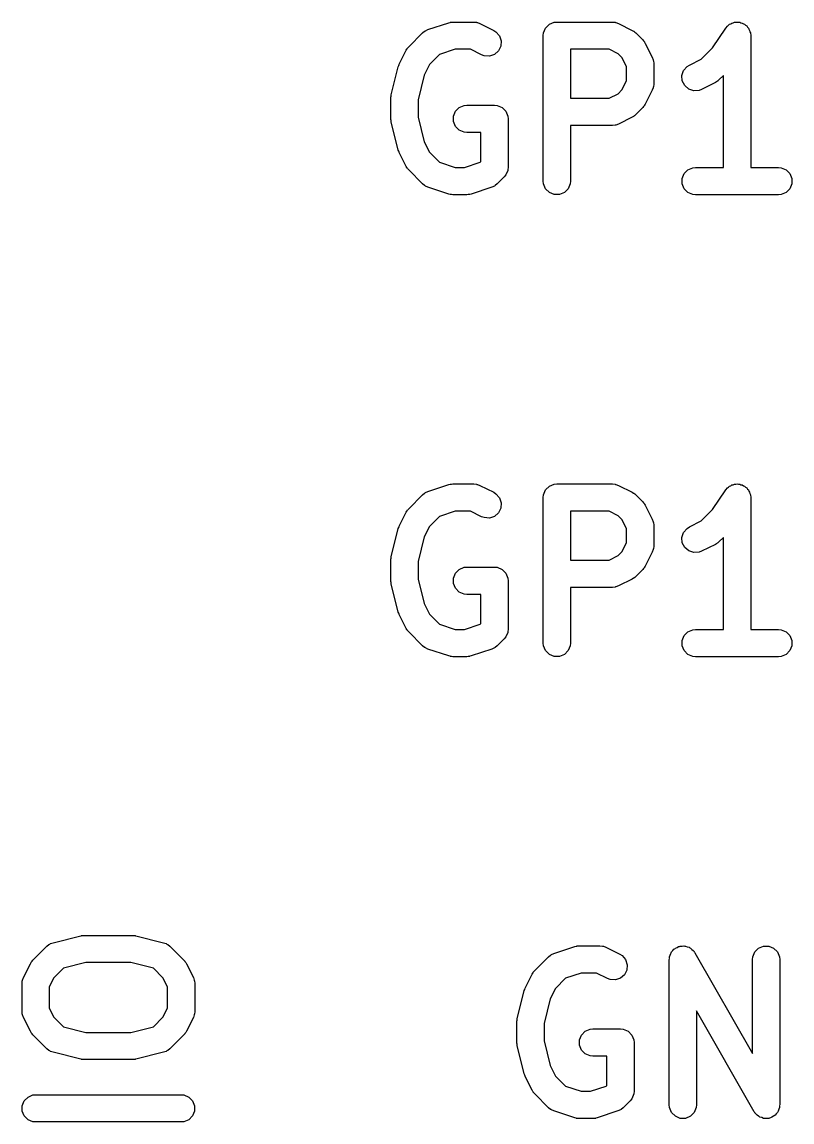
# Model space of a CAD drawing. Extents: x 100 to 226, y -132 to -42.
# Drawn here: x 211.42 to 215.65, y -95.33 to -89.28 of the extents above; entities that cross this region are included whole.
import ezdxf

# ---------------------------------------------------------------- set-up
doc = ezdxf.new("R2010")
doc.units = 0
doc.layers.add('BLACK', color=7, linetype='CONTINUOUS')

msp = doc.modelspace()

# ---------------------------------------------------------------- linework, layer by layer
at = {"layer": 'BLACK', "linetype": 'CONTINUOUS'}
for p, q in [((213.621073, -89.341107), (213.632438, -89.331779)), ((213.632438, -89.331779), (213.63493, -89.330746)), ((213.63493, -89.330746), (213.636964, -89.328983)), ((213.636964, -89.328983), (213.650389, -89.322989)), ((213.650389, -89.322989), (213.764675, -89.284894)), ((213.764675, -89.284894), (213.771928, -89.283244)), ((213.771928, -89.283244), (213.77376, -89.282486)), ((213.77376, -89.282486), (213.776414, -89.282224)), ((213.776414, -89.282224), (213.779012, -89.281634)), ((213.779012, -89.281634), (213.780986, -89.281774)), ((213.780986, -89.281774), (213.788392, -89.281045)), ((213.788392, -89.281045), (213.902678, -89.281045)), ((213.902678, -89.281045), (213.91731, -89.282486)), ((213.91731, -89.282486), (213.919799, -89.283517)), ((213.919799, -89.283517), (213.922487, -89.283708)), ((213.922487, -89.283708), (213.936219, -89.288963)), ((213.936219, -89.288963), (214.012409, -89.327058)), ((214.012409, -89.327058), (214.024852, -89.33489)), ((214.024852, -89.33489), (214.044025, -89.356998)), ((214.286262, -89.341413), (214.297461, -89.314377)), ((214.297461, -89.314377), (214.318153, -89.293685)), ((214.318153, -89.293685), (214.345189, -89.282486)), ((214.345189, -89.282486), (214.359821, -89.281045)), ((214.359821, -89.281045), (214.664583, -89.281045)), ((214.664583, -89.281045), (214.679215, -89.282486)), ((214.679215, -89.282486), (214.681704, -89.283517)), ((214.681704, -89.283517), (214.684392, -89.283708)), ((214.684392, -89.283708), (214.698124, -89.288963)), ((214.698124, -89.288963), (214.774314, -89.327058)), ((214.774314, -89.327058), (214.780613, -89.331022)), ((214.780613, -89.331022), (214.782441, -89.33178)), ((214.782441, -89.33178), (214.784497, -89.333468)), ((214.784497, -89.333468), (214.786757, -89.33489)), ((214.786757, -89.33489), (214.788056, -89.336388)), ((214.788056, -89.336388), (214.793806, -89.341107)), ((215.21582, -89.42255), (215.287893, -89.314442)), ((215.287893, -89.314442), (215.287927, -89.314399)), ((215.287927, -89.314399), (215.287937, -89.314377)), ((215.287937, -89.314377), (215.287988, -89.314325)), ((215.287988, -89.314325), (215.297209, -89.303067)), ((215.297209, -89.303067), (215.303378, -89.298935)), ((215.303378, -89.298935), (215.308629, -89.293685)), ((215.308629, -89.293685), (215.315418, -89.290872)), ((215.315418, -89.290872), (215.321524, -89.286784)), ((215.321524, -89.286784), (215.328804, -89.285327)), ((215.328804, -89.285327), (215.335665, -89.282486)), ((215.335665, -89.282486), (215.343014, -89.282486)), ((215.343014, -89.282486), (215.350219, -89.281045)), ((215.350219, -89.281045), (215.357503, -89.282486)), ((215.357503, -89.282486), (215.364929, -89.282486)), ((215.364929, -89.282486), (215.371717, -89.285297)), ((215.371717, -89.285297), (215.378926, -89.286724)), ((215.378926, -89.286724), (215.385104, -89.290843)), ((215.385104, -89.290843), (215.391965, -89.293685)), ((215.391965, -89.293685), (215.39716, -89.29888)), ((215.39716, -89.29888), (215.403275, -89.302957)), ((215.403275, -89.302957), (215.407406, -89.309126)), ((215.407406, -89.309126), (215.412657, -89.314377)), ((215.412657, -89.314377), (215.415469, -89.321166)), ((215.415469, -89.321166), (215.419558, -89.327272)), ((215.419558, -89.327272), (215.421014, -89.334552)), ((215.421014, -89.334552), (215.423856, -89.341413)), ((213.544883, -89.417297), (213.621073, -89.341107)), ((214.044025, -89.356998), (214.053279, -89.384759)), ((214.053279, -89.384759), (214.051205, -89.413949)), ((214.284821, -89.356045), (214.286262, -89.341413)), ((214.284821, -90.156045), (214.284821, -89.356045)), ((214.793806, -89.341107), (214.831901, -89.379202)), ((214.831901, -89.379202), (214.836621, -89.384954)), ((214.836621, -89.384954), (214.838117, -89.386251)), ((214.838117, -89.386251), (214.839536, -89.388505)), ((214.839536, -89.388505), (214.841228, -89.390567)), ((214.841228, -89.390567), (214.841986, -89.392397)), ((214.841986, -89.392397), (214.84595, -89.398694)), ((214.84595, -89.398694), (214.884046, -89.474884)), ((215.423856, -89.341413), (215.425281, -89.355891)), ((215.425281, -89.355891), (215.425297, -89.355967)), ((215.425297, -89.355967), (215.425291, -89.355992)), ((215.425291, -89.355992), (215.425297, -89.356045)), ((215.425297, -89.356045), (215.425297, -90.081045)), ((213.492739, -89.51298), (213.530834, -89.436789)), ((213.530834, -89.436789), (213.534798, -89.430489)), ((213.534798, -89.430489), (213.535556, -89.428662)), ((213.535556, -89.428662), (213.537244, -89.426605)), ((213.537244, -89.426605), (213.538666, -89.424346)), ((213.538666, -89.424346), (213.540164, -89.423046)), ((213.540164, -89.423046), (213.544883, -89.417297)), ((213.800562, -89.431045), (213.714619, -89.459692)), ((213.884973, -89.431045), (213.800562, -89.431045)), ((213.945327, -89.461222), (213.884973, -89.431045)), ((214.01601, -89.459297), (213.988249, -89.468551)), ((214.038118, -89.440124), (214.01601, -89.459297)), ((214.051205, -89.413949), (214.038118, -89.440124)), ((214.646878, -89.431045), (214.434821, -89.431045)), ((214.434821, -89.431045), (214.434821, -89.700092)), ((214.696346, -89.455779), (214.646878, -89.431045)), ((214.717229, -89.476662), (214.696346, -89.455779)), ((215.153488, -89.484881), (215.21582, -89.42255)), ((213.489808, -89.520636), (213.492007, -89.514485)), ((213.492007, -89.514485), (213.492329, -89.514049)), ((213.492329, -89.514049), (213.492739, -89.51298)), ((213.659555, -89.514756), (213.630585, -89.572696)), ((213.714619, -89.459692), (213.659555, -89.514756)), ((213.959059, -89.466477), (213.945327, -89.461222)), ((213.988249, -89.468551), (213.959059, -89.466477)), ((214.741964, -89.526131), (214.717229, -89.476662)), ((214.884046, -89.474884), (214.889301, -89.488616)), ((214.889301, -89.488616), (214.889492, -89.491305)), ((214.889492, -89.491305), (214.890523, -89.493794)), ((214.890523, -89.493794), (214.891964, -89.508426)), ((214.891964, -89.508426), (214.891964, -89.622711)), ((215.075741, -89.525366), (215.088184, -89.517534)), ((215.088184, -89.517534), (215.153488, -89.484881)), ((213.448964, -89.680711), (213.48706, -89.52833)), ((213.48706, -89.52833), (213.487445, -89.52725)), ((213.487445, -89.52725), (213.487484, -89.526712)), ((213.487484, -89.526712), (213.489808, -89.520636)), ((213.630585, -89.572696), (213.596725, -89.708137)), ((214.741964, -89.605005), (214.741964, -89.526131)), ((215.047314, -89.575235), (215.056568, -89.547474)), ((215.049388, -89.604425), (215.047314, -89.575235)), ((215.056568, -89.547474), (215.075741, -89.525366)), ((215.275297, -89.575205), (215.250949, -89.599554)), ((215.275297, -90.081045), (215.275297, -89.575205)), ((214.717229, -89.654474), (214.741964, -89.605005)), ((214.889492, -89.639831), (214.889301, -89.642521)), ((214.890523, -89.637343), (214.889492, -89.639831)), ((214.891964, -89.622711), (214.890523, -89.637343)), ((215.062475, -89.6306), (215.049388, -89.604425)), ((215.084583, -89.649773), (215.062475, -89.6306)), ((215.231457, -89.613603), (215.155266, -89.651698)), ((215.237756, -89.609638), (215.231457, -89.613603)), ((215.239584, -89.608881), (215.237756, -89.609638)), ((215.24164, -89.607192), (215.239584, -89.608881)), ((215.2439, -89.605771), (215.24164, -89.607192)), ((215.245199, -89.604272), (215.2439, -89.605771)), ((215.250949, -89.599554), (215.245199, -89.604272)), ((213.446725, -89.698902), (213.446976, -89.696348)), ((213.446725, -89.813188), (213.446725, -89.698902)), ((213.446814, -89.695256), (213.447623, -89.689781)), ((213.446976, -89.696348), (213.446814, -89.695256)), ((213.447623, -89.689781), (213.448166, -89.68427)), ((213.448166, -89.68427), (213.448588, -89.683249)), ((213.448588, -89.683249), (213.448964, -89.680711)), ((214.434821, -89.700092), (214.646878, -89.700092)), ((214.646878, -89.700092), (214.696346, -89.675358)), ((214.696346, -89.675358), (214.717229, -89.654474)), ((214.884046, -89.656253), (214.84595, -89.732443)), ((214.889301, -89.642521), (214.884046, -89.656253)), ((215.112344, -89.659027), (215.084583, -89.649773)), ((215.141534, -89.656953), (215.112344, -89.659027)), ((215.155266, -89.651698), (215.141534, -89.656953)), ((213.596725, -89.708137), (213.596725, -89.803952)), ((213.802223, -89.77152), (213.822915, -89.750828)), ((213.822915, -89.750828), (213.849951, -89.739629)), ((213.849951, -89.739629), (213.864583, -89.738188)), ((213.864583, -89.738188), (214.016964, -89.738188)), ((214.016964, -89.738188), (214.031596, -89.739629)), ((214.031596, -89.739629), (214.058632, -89.750828)), ((214.058632, -89.750828), (214.079324, -89.77152)), ((214.831901, -89.751935), (214.793806, -89.79003)), ((214.836621, -89.746182), (214.831901, -89.751935)), ((214.838117, -89.744886), (214.836621, -89.746182)), ((214.839536, -89.742631), (214.838117, -89.744886)), ((214.841228, -89.74057), (214.839536, -89.742631)), ((214.841986, -89.738739), (214.841228, -89.74057)), ((214.84595, -89.732443), (214.841986, -89.738739)), ((213.446976, -89.815741), (213.446725, -89.813188)), ((213.446814, -89.816834), (213.446976, -89.815741)), ((213.447623, -89.822308), (213.446814, -89.816834)), ((213.448166, -89.82782), (213.447623, -89.822308)), ((213.596725, -89.803952), (213.630585, -89.939392)), ((213.791024, -89.798556), (213.802223, -89.77152)), ((213.791024, -89.82782), (213.791024, -89.798556)), ((214.079324, -89.77152), (214.090523, -89.798556)), ((214.090523, -89.798556), (214.091964, -89.813188)), ((214.091964, -89.813188), (214.091964, -90.079854)), ((214.774314, -89.804079), (214.698124, -89.842174)), ((214.780613, -89.800114), (214.774314, -89.804079)), ((214.782441, -89.799357), (214.780613, -89.800114)), ((214.784497, -89.797668), (214.782441, -89.799357)), ((214.786757, -89.796247), (214.784497, -89.797668)), ((214.788056, -89.794748), (214.786757, -89.796247)), ((214.793806, -89.79003), (214.788056, -89.794748)), ((213.448588, -89.82884), (213.448166, -89.82782)), ((213.448964, -89.831379), (213.448588, -89.82884)), ((213.48706, -89.98376), (213.448964, -89.831379)), ((213.802223, -89.854856), (213.791024, -89.82782)), ((213.822915, -89.875548), (213.802223, -89.854856)), ((213.849951, -89.886747), (213.822915, -89.875548)), ((214.664583, -89.850092), (214.434821, -89.850092)), ((214.434821, -89.850092), (214.434821, -90.156045)), ((214.679215, -89.848651), (214.664583, -89.850092)), ((214.681704, -89.847619), (214.679215, -89.848651)), ((214.684392, -89.847429), (214.681704, -89.847619)), ((214.698124, -89.842174), (214.684392, -89.847429)), ((213.630585, -89.939392), (213.659555, -89.997332)), ((213.864583, -89.888188), (213.849951, -89.886747)), ((213.941964, -89.888188), (213.864583, -89.888188)), ((213.941964, -90.048788), (213.941964, -89.888188)), ((213.487445, -89.984839), (213.48706, -89.98376)), ((213.487484, -89.985378), (213.487445, -89.984839)), ((213.489808, -89.991453), (213.487484, -89.985378)), ((213.492007, -89.997605), (213.489808, -89.991453)), ((213.492329, -89.99804), (213.492007, -89.997605)), ((213.492739, -89.99911), (213.492329, -89.99804)), ((213.530834, -90.0753), (213.492739, -89.99911)), ((213.659555, -89.997332), (213.71462, -90.052398)), ((213.71462, -90.052398), (213.800562, -90.081045)), ((213.852413, -90.081045), (213.938354, -90.052398)), ((213.938354, -90.052398), (213.941964, -90.048788)), ((213.534797, -90.081596), (213.530834, -90.0753)), ((213.535555, -90.083426), (213.534797, -90.081596)), ((213.537244, -90.085484), (213.535555, -90.083426)), ((213.538666, -90.087743), (213.537244, -90.085484)), ((213.540164, -90.089042), (213.538666, -90.087743)), ((213.544883, -90.094792), (213.540164, -90.089042)), ((213.621073, -90.170983), (213.544883, -90.094792)), ((213.800562, -90.081045), (213.852413, -90.081045)), ((214.079325, -90.121522), (214.069997, -90.132887)), ((214.089009, -90.098141), (214.079325, -90.121522)), ((214.090523, -90.094486), (214.089009, -90.098141)), ((214.091964, -90.079854), (214.090523, -90.094486)), ((215.048166, -90.141413), (215.059365, -90.114377)), ((215.059365, -90.114377), (215.080057, -90.093685)), ((215.080057, -90.093685), (215.107093, -90.082486)), ((215.107093, -90.082486), (215.121725, -90.081045)), ((215.121725, -90.081045), (215.275297, -90.081045)), ((215.425297, -90.081045), (215.578868, -90.081045)), ((215.578868, -90.081045), (215.5935, -90.082486)), ((215.5935, -90.082486), (215.620536, -90.093685)), ((215.620536, -90.093685), (215.641228, -90.114377)), ((215.641228, -90.114377), (215.652427, -90.141413)), ((213.632438, -90.18031), (213.621073, -90.170983)), ((213.634928, -90.181341), (213.632438, -90.18031)), ((213.636964, -90.183107), (213.634928, -90.181341)), ((213.650389, -90.189101), (213.636964, -90.183107)), ((214.016011, -90.183107), (214.002585, -90.189101)), ((214.018047, -90.18134), (214.016011, -90.183107)), ((214.020536, -90.18031), (214.018047, -90.18134)), ((214.031901, -90.170983), (214.020536, -90.18031)), ((214.069997, -90.132887), (214.031901, -90.170983)), ((214.286262, -90.170677), (214.284821, -90.156045)), ((214.297461, -90.197713), (214.286262, -90.170677)), ((214.43338, -90.170677), (214.422181, -90.197713)), ((214.434821, -90.156045), (214.43338, -90.170677)), ((215.048166, -90.170677), (215.048166, -90.141413)), ((215.059365, -90.197713), (215.048166, -90.170677)), ((215.652427, -90.170677), (215.641228, -90.197713)), ((215.652427, -90.141413), (215.652427, -90.170677)), ((213.764675, -90.227196), (213.650389, -90.189101)), ((213.771928, -90.228845), (213.764675, -90.227196)), ((213.77376, -90.229604), (213.771928, -90.228845)), ((213.776414, -90.229865), (213.77376, -90.229604)), ((213.779012, -90.230456), (213.776414, -90.229865)), ((213.780986, -90.230315), (213.779012, -90.230456)), ((213.788392, -90.231045), (213.780986, -90.230315)), ((213.864583, -90.231045), (213.788392, -90.231045)), ((213.871988, -90.230315), (213.864583, -90.231045)), ((213.873963, -90.230456), (213.871988, -90.230315)), ((213.87656, -90.229865), (213.873963, -90.230456)), ((213.879215, -90.229604), (213.87656, -90.229865)), ((213.881046, -90.228845), (213.879215, -90.229604)), ((213.8883, -90.227196), (213.881046, -90.228845)), ((214.002585, -90.189101), (213.8883, -90.227196)), ((214.318153, -90.218405), (214.297461, -90.197713)), ((214.345189, -90.229604), (214.318153, -90.218405)), ((214.374453, -90.229604), (214.345189, -90.229604)), ((214.401489, -90.218405), (214.374453, -90.229604)), ((214.422181, -90.197713), (214.401489, -90.218405)), ((215.080057, -90.218405), (215.059365, -90.197713)), ((215.107093, -90.229604), (215.080057, -90.218405)), ((215.121725, -90.231045), (215.107093, -90.229604)), ((215.578868, -90.231045), (215.121725, -90.231045)), ((215.5935, -90.229604), (215.578868, -90.231045)), ((215.620536, -90.218405), (215.5935, -90.229604)), ((215.641228, -90.197713), (215.620536, -90.218405)), ((213.621073, -91.881107), (213.632438, -91.871779)), ((213.632438, -91.871779), (213.63493, -91.870746)), ((213.63493, -91.870746), (213.636964, -91.868983)), ((213.636964, -91.868983), (213.650389, -91.862989)), ((213.650389, -91.862989), (213.764675, -91.824894)), ((213.764675, -91.824894), (213.771928, -91.823244)), ((213.771928, -91.823244), (213.77376, -91.822486)), ((213.77376, -91.822486), (213.776414, -91.822224)), ((213.776414, -91.822224), (213.779012, -91.821634)), ((213.779012, -91.821634), (213.780986, -91.821774)), ((213.780986, -91.821774), (213.788392, -91.821045)), ((213.788392, -91.821045), (213.902678, -91.821045)), ((213.902678, -91.821045), (213.91731, -91.822486)), ((213.91731, -91.822486), (213.919799, -91.823517)), ((213.919799, -91.823517), (213.922487, -91.823708)), ((213.922487, -91.823708), (213.936219, -91.828963)), ((213.936219, -91.828963), (214.012409, -91.867058)), ((214.012409, -91.867058), (214.024852, -91.87489)), ((214.024852, -91.87489), (214.044025, -91.896998)), ((214.286262, -91.881413), (214.297461, -91.854377)), ((214.297461, -91.854377), (214.318153, -91.833685)), ((214.318153, -91.833685), (214.345189, -91.822486)), ((214.345189, -91.822486), (214.359821, -91.821045)), ((214.359821, -91.821045), (214.664583, -91.821045)), ((214.664583, -91.821045), (214.679215, -91.822486)), ((214.679215, -91.822486), (214.681704, -91.823517)), ((214.681704, -91.823517), (214.684392, -91.823708)), ((214.684392, -91.823708), (214.698124, -91.828963)), ((214.698124, -91.828963), (214.774314, -91.867058)), ((214.774314, -91.867058), (214.780613, -91.871022)), ((214.780613, -91.871022), (214.782441, -91.87178)), ((214.782441, -91.87178), (214.784497, -91.873468)), ((214.784497, -91.873468), (214.786757, -91.87489)), ((214.786757, -91.87489), (214.788056, -91.876388)), ((214.788056, -91.876388), (214.793806, -91.881107)), ((215.21582, -91.96255), (215.287893, -91.854442)), ((215.287893, -91.854442), (215.287927, -91.854399)), ((215.287927, -91.854399), (215.287937, -91.854377)), ((215.287937, -91.854377), (215.287988, -91.854325)), ((215.287988, -91.854325), (215.297209, -91.843067)), ((215.297209, -91.843067), (215.303378, -91.838935)), ((215.303378, -91.838935), (215.308629, -91.833685)), ((215.308629, -91.833685), (215.315418, -91.830872)), ((215.315418, -91.830872), (215.321524, -91.826784)), ((215.321524, -91.826784), (215.328804, -91.825327)), ((215.328804, -91.825327), (215.335665, -91.822486)), ((215.335665, -91.822486), (215.343014, -91.822486)), ((215.343014, -91.822486), (215.350219, -91.821045)), ((215.350219, -91.821045), (215.357503, -91.822486)), ((215.357503, -91.822486), (215.364929, -91.822486)), ((215.364929, -91.822486), (215.371717, -91.825297)), ((215.371717, -91.825297), (215.378926, -91.826724)), ((215.378926, -91.826724), (215.385104, -91.830843)), ((215.385104, -91.830843), (215.391965, -91.833685)), ((215.391965, -91.833685), (215.39716, -91.83888)), ((215.39716, -91.83888), (215.403275, -91.842957)), ((215.403275, -91.842957), (215.407406, -91.849126)), ((215.407406, -91.849126), (215.412657, -91.854377)), ((215.412657, -91.854377), (215.415469, -91.861166)), ((215.415469, -91.861166), (215.419558, -91.867272)), ((215.419558, -91.867272), (215.421014, -91.874552)), ((215.421014, -91.874552), (215.423856, -91.881413)), ((213.544883, -91.957297), (213.621073, -91.881107)), ((214.044025, -91.896998), (214.053279, -91.924759)), ((214.053279, -91.924759), (214.051205, -91.953949)), ((214.284821, -91.896045), (214.286262, -91.881413)), ((214.284821, -92.696045), (214.284821, -91.896045)), ((214.793806, -91.881107), (214.831901, -91.919202)), ((214.831901, -91.919202), (214.836621, -91.924954)), ((214.836621, -91.924954), (214.838117, -91.926251)), ((214.838117, -91.926251), (214.839536, -91.928505)), ((214.839536, -91.928505), (214.841228, -91.930567)), ((214.841228, -91.930567), (214.841986, -91.932397)), ((214.841986, -91.932397), (214.84595, -91.938694)), ((214.84595, -91.938694), (214.884046, -92.014884)), ((215.423856, -91.881413), (215.425281, -91.895891)), ((215.425281, -91.895891), (215.425297, -91.895967)), ((215.425297, -91.895967), (215.425291, -91.895992)), ((215.425291, -91.895992), (215.425297, -91.896045)), ((215.425297, -91.896045), (215.425297, -92.621045)), ((213.492739, -92.05298), (213.530834, -91.976789)), ((213.530834, -91.976789), (213.534798, -91.970489)), ((213.534798, -91.970489), (213.535556, -91.968662)), ((213.535556, -91.968662), (213.537244, -91.966605)), ((213.537244, -91.966605), (213.538666, -91.964346)), ((213.538666, -91.964346), (213.540164, -91.963046)), ((213.540164, -91.963046), (213.544883, -91.957297)), ((213.714619, -91.999692), (213.659555, -92.054756)), ((213.800562, -91.971045), (213.714619, -91.999692)), ((213.884973, -91.971045), (213.800562, -91.971045)), ((213.945327, -92.001222), (213.884973, -91.971045)), ((214.01601, -91.999297), (213.988249, -92.008551)), ((214.038118, -91.980124), (214.01601, -91.999297)), ((214.051205, -91.953949), (214.038118, -91.980124)), ((214.646878, -91.971045), (214.434821, -91.971045)), ((214.434821, -91.971045), (214.434821, -92.240092)), ((214.696346, -91.995779), (214.646878, -91.971045)), ((214.717229, -92.016662), (214.696346, -91.995779)), ((215.153488, -92.024881), (215.21582, -91.96255)), ((213.489808, -92.060636), (213.492007, -92.054485)), ((213.492007, -92.054485), (213.492329, -92.054049)), ((213.492329, -92.054049), (213.492739, -92.05298)), ((213.659555, -92.054756), (213.630585, -92.112696)), ((213.959059, -92.006477), (213.945327, -92.001222)), ((213.988249, -92.008551), (213.959059, -92.006477)), ((214.741964, -92.066131), (214.717229, -92.016662)), ((214.884046, -92.014884), (214.889301, -92.028616)), ((214.889301, -92.028616), (214.889492, -92.031305)), ((214.889492, -92.031305), (214.890523, -92.033794)), ((214.890523, -92.033794), (214.891964, -92.048426)), ((214.891964, -92.048426), (214.891964, -92.162711)), ((215.075741, -92.065366), (215.088184, -92.057534)), ((215.088184, -92.057534), (215.153488, -92.024881)), ((213.448964, -92.220711), (213.48706, -92.06833)), ((213.48706, -92.06833), (213.487445, -92.06725)), ((213.487445, -92.06725), (213.487484, -92.066712)), ((213.487484, -92.066712), (213.489808, -92.060636)), ((213.630585, -92.112696), (213.596725, -92.248137)), ((214.741964, -92.145005), (214.741964, -92.066131)), ((215.047314, -92.115235), (215.056568, -92.087474)), ((215.049388, -92.144425), (215.047314, -92.115235)), ((215.056568, -92.087474), (215.075741, -92.065366)), ((215.275297, -92.115205), (215.250949, -92.139554)), ((215.275297, -92.621045), (215.275297, -92.115205)), ((214.717229, -92.194474), (214.741964, -92.145005)), ((214.889492, -92.179831), (214.889301, -92.182521)), ((214.890523, -92.177343), (214.889492, -92.179831)), ((214.891964, -92.162711), (214.890523, -92.177343)), ((215.062475, -92.1706), (215.049388, -92.144425)), ((215.084583, -92.189773), (215.062475, -92.1706)), ((215.231457, -92.153603), (215.155266, -92.191698)), ((215.237756, -92.149638), (215.231457, -92.153603)), ((215.239584, -92.148881), (215.237756, -92.149638)), ((215.24164, -92.147192), (215.239584, -92.148881)), ((215.2439, -92.145771), (215.24164, -92.147192)), ((215.245199, -92.144272), (215.2439, -92.145771)), ((215.250949, -92.139554), (215.245199, -92.144272)), ((213.446725, -92.238902), (213.446976, -92.236348)), ((213.446725, -92.353188), (213.446725, -92.238902)), ((213.446814, -92.235256), (213.447623, -92.229781)), ((213.446976, -92.236348), (213.446814, -92.235256)), ((213.447623, -92.229781), (213.448166, -92.22427)), ((213.448166, -92.22427), (213.448588, -92.223249)), ((213.448588, -92.223249), (213.448964, -92.220711)), ((214.434821, -92.240092), (214.646878, -92.240092)), ((214.646878, -92.240092), (214.696346, -92.215358)), ((214.696346, -92.215358), (214.717229, -92.194474)), ((214.884046, -92.196253), (214.84595, -92.272443)), ((214.889301, -92.182521), (214.884046, -92.196253)), ((215.112344, -92.199027), (215.084583, -92.189773)), ((215.141534, -92.196953), (215.112344, -92.199027)), ((215.155266, -92.191698), (215.141534, -92.196953)), ((213.596725, -92.248137), (213.596725, -92.343952)), ((213.802223, -92.31152), (213.822915, -92.290828)), ((213.822915, -92.290828), (213.849951, -92.279629)), ((213.849951, -92.279629), (213.864583, -92.278188)), ((213.864583, -92.278188), (214.016964, -92.278188)), ((214.016964, -92.278188), (214.031596, -92.279629)), ((214.031596, -92.279629), (214.058632, -92.290828)), ((214.058632, -92.290828), (214.079324, -92.31152)), ((214.831901, -92.291935), (214.793806, -92.33003)), ((214.836621, -92.286182), (214.831901, -92.291935)), ((214.838117, -92.284886), (214.836621, -92.286182)), ((214.839536, -92.282631), (214.838117, -92.284886)), ((214.841228, -92.28057), (214.839536, -92.282631)), ((214.841986, -92.278739), (214.841228, -92.28057)), ((214.84595, -92.272443), (214.841986, -92.278739)), ((213.446976, -92.355741), (213.446725, -92.353188)), ((213.446814, -92.356834), (213.446976, -92.355741)), ((213.447623, -92.362308), (213.446814, -92.356834)), ((213.448166, -92.36782), (213.447623, -92.362308)), ((213.596725, -92.343952), (213.630585, -92.479392)), ((213.791024, -92.338556), (213.802223, -92.31152)), ((213.791024, -92.36782), (213.791024, -92.338556)), ((214.079324, -92.31152), (214.090523, -92.338556)), ((214.090523, -92.338556), (214.091964, -92.353188)), ((214.091964, -92.353188), (214.091964, -92.619854)), ((214.774314, -92.344079), (214.698124, -92.382174)), ((214.780613, -92.340114), (214.774314, -92.344079)), ((214.782441, -92.339357), (214.780613, -92.340114)), ((214.784497, -92.337668), (214.782441, -92.339357)), ((214.786757, -92.336247), (214.784497, -92.337668)), ((214.788056, -92.334748), (214.786757, -92.336247)), ((214.793806, -92.33003), (214.788056, -92.334748)), ((213.448588, -92.36884), (213.448166, -92.36782)), ((213.448964, -92.371379), (213.448588, -92.36884)), ((213.48706, -92.52376), (213.448964, -92.371379)), ((213.802223, -92.394856), (213.791024, -92.36782)), ((213.822915, -92.415548), (213.802223, -92.394856)), ((213.849951, -92.426747), (213.822915, -92.415548)), ((214.664583, -92.390092), (214.434821, -92.390092)), ((214.434821, -92.390092), (214.434821, -92.696045)), ((214.679215, -92.388651), (214.664583, -92.390092)), ((214.681704, -92.387619), (214.679215, -92.388651)), ((214.684392, -92.387429), (214.681704, -92.387619)), ((214.698124, -92.382174), (214.684392, -92.387429)), ((213.630585, -92.479392), (213.659555, -92.537332)), ((213.864583, -92.428188), (213.849951, -92.426747)), ((213.941964, -92.428188), (213.864583, -92.428188)), ((213.941964, -92.588788), (213.941964, -92.428188)), ((213.487445, -92.524839), (213.48706, -92.52376)), ((213.487484, -92.525378), (213.487445, -92.524839)), ((213.489808, -92.531453), (213.487484, -92.525378)), ((213.492007, -92.537605), (213.489808, -92.531453)), ((213.492329, -92.53804), (213.492007, -92.537605)), ((213.492739, -92.53911), (213.492329, -92.53804)), ((213.530834, -92.6153), (213.492739, -92.53911)), ((213.659555, -92.537332), (213.71462, -92.592398)), ((213.71462, -92.592398), (213.800562, -92.621045)), ((213.852413, -92.621045), (213.938354, -92.592398)), ((213.938354, -92.592398), (213.941964, -92.588788)), ((213.534797, -92.621596), (213.530834, -92.6153)), ((213.535555, -92.623426), (213.534797, -92.621596)), ((213.537244, -92.625484), (213.535555, -92.623426)), ((213.538666, -92.627743), (213.537244, -92.625484)), ((213.540164, -92.629042), (213.538666, -92.627743)), ((213.544883, -92.634792), (213.540164, -92.629042)), ((213.621073, -92.710983), (213.544883, -92.634792)), ((213.800562, -92.621045), (213.852413, -92.621045)), ((214.079325, -92.661522), (214.069997, -92.672887)), ((214.089009, -92.638141), (214.079325, -92.661522)), ((214.090523, -92.634486), (214.089009, -92.638141)), ((214.091964, -92.619854), (214.090523, -92.634486)), ((215.048166, -92.681413), (215.059365, -92.654377)), ((215.059365, -92.654377), (215.080057, -92.633685)), ((215.080057, -92.633685), (215.107093, -92.622486)), ((215.107093, -92.622486), (215.121725, -92.621045)), ((215.121725, -92.621045), (215.275297, -92.621045)), ((215.425297, -92.621045), (215.578868, -92.621045)), ((215.578868, -92.621045), (215.5935, -92.622486)), ((215.5935, -92.622486), (215.620536, -92.633685)), ((215.620536, -92.633685), (215.641228, -92.654377)), ((215.641228, -92.654377), (215.652427, -92.681413)), ((213.632438, -92.72031), (213.621073, -92.710983)), ((213.634928, -92.721341), (213.632438, -92.72031)), ((213.636964, -92.723107), (213.634928, -92.721341)), ((213.650389, -92.729101), (213.636964, -92.723107)), ((214.016011, -92.723107), (214.002585, -92.729101)), ((214.018047, -92.72134), (214.016011, -92.723107)), ((214.020536, -92.72031), (214.018047, -92.72134)), ((214.031901, -92.710983), (214.020536, -92.72031)), ((214.069997, -92.672887), (214.031901, -92.710983)), ((214.286262, -92.710677), (214.284821, -92.696045)), ((214.297461, -92.737713), (214.286262, -92.710677)), ((214.43338, -92.710677), (214.422181, -92.737713)), ((214.434821, -92.696045), (214.43338, -92.710677)), ((215.048166, -92.710677), (215.048166, -92.681413)), ((215.059365, -92.737713), (215.048166, -92.710677)), ((215.652427, -92.710677), (215.641228, -92.737713)), ((215.652427, -92.681413), (215.652427, -92.710677)), ((213.764675, -92.767196), (213.650389, -92.729101)), ((213.771928, -92.768845), (213.764675, -92.767196)), ((213.77376, -92.769604), (213.771928, -92.768845)), ((213.776414, -92.769865), (213.77376, -92.769604)), ((213.779012, -92.770456), (213.776414, -92.769865)), ((213.780986, -92.770315), (213.779012, -92.770456)), ((213.788392, -92.771045), (213.780986, -92.770315)), ((213.864583, -92.771045), (213.788392, -92.771045)), ((213.871988, -92.770315), (213.864583, -92.771045)), ((213.873963, -92.770456), (213.871988, -92.770315)), ((213.87656, -92.769865), (213.873963, -92.770456)), ((213.879215, -92.769604), (213.87656, -92.769865)), ((213.881046, -92.768845), (213.879215, -92.769604)), ((213.8883, -92.767196), (213.881046, -92.768845)), ((214.002585, -92.729101), (213.8883, -92.767196)), ((214.318153, -92.758405), (214.297461, -92.737713)), ((214.345189, -92.769604), (214.318153, -92.758405)), ((214.374453, -92.769604), (214.345189, -92.769604)), ((214.401489, -92.758405), (214.374453, -92.769604)), ((214.422181, -92.737713), (214.401489, -92.758405)), ((215.080057, -92.758405), (215.059365, -92.737713)), ((215.107093, -92.769604), (215.080057, -92.758405)), ((215.121725, -92.771045), (215.107093, -92.769604)), ((215.578868, -92.771045), (215.121725, -92.771045)), ((215.5935, -92.769604), (215.578868, -92.771045)), ((215.620536, -92.758405), (215.5935, -92.769604)), ((215.641228, -92.737713), (215.620536, -92.758405)), ((211.554797, -94.363573), (211.566162, -94.354246)), ((211.566162, -94.354246), (211.571313, -94.352112)), ((211.571313, -94.352112), (211.575794, -94.348792)), ((211.575794, -94.348792), (211.58964, -94.343845)), ((211.58964, -94.343845), (211.742021, -94.30575)), ((211.742021, -94.30575), (211.744558, -94.305374)), ((211.744558, -94.305374), (211.745579, -94.304952)), ((211.745579, -94.304952), (211.751081, -94.30441)), ((211.751081, -94.30441), (211.756566, -94.303599)), ((211.756566, -94.303599), (211.757661, -94.303762)), ((211.757661, -94.303762), (211.760211, -94.303511)), ((211.760211, -94.303511), (212.026878, -94.303511)), ((212.026878, -94.303511), (212.029431, -94.303762)), ((212.029431, -94.303762), (212.030523, -94.3036)), ((212.030523, -94.3036), (212.035995, -94.304408)), ((212.035995, -94.304408), (212.04151, -94.304952)), ((212.04151, -94.304952), (212.042531, -94.305375)), ((212.042531, -94.305375), (212.045068, -94.30575)), ((212.045068, -94.30575), (212.197449, -94.343845)), ((212.197449, -94.343845), (212.211295, -94.348792)), ((212.211295, -94.348792), (212.215776, -94.352112)), ((212.215776, -94.352112), (212.220927, -94.354246)), ((212.220927, -94.354246), (212.232292, -94.363573)), ((211.478607, -94.439764), (211.554797, -94.363573)), ((212.232292, -94.363573), (212.308483, -94.439764)), ((214.313931, -94.421107), (214.325296, -94.411779)), ((214.325296, -94.411779), (214.327788, -94.410746)), ((214.327788, -94.410746), (214.329822, -94.408983)), ((214.329822, -94.408983), (214.343247, -94.402989)), ((214.343247, -94.402989), (214.457533, -94.364894)), ((214.457533, -94.364894), (214.464786, -94.363244)), ((214.464786, -94.363244), (214.466618, -94.362486)), ((214.466618, -94.362486), (214.469272, -94.362224)), ((214.469272, -94.362224), (214.47187, -94.361634)), ((214.47187, -94.361634), (214.473844, -94.361774)), ((214.473844, -94.361774), (214.48125, -94.361045)), ((214.48125, -94.361045), (214.595536, -94.361045)), ((214.595536, -94.361045), (214.610168, -94.362486)), ((214.610168, -94.362486), (214.612657, -94.363517)), ((214.612657, -94.363517), (214.615345, -94.363708)), ((214.615345, -94.363708), (214.629077, -94.368963)), ((214.629077, -94.368963), (214.705267, -94.407058)), ((214.705267, -94.407058), (214.71771, -94.41489)), ((214.71771, -94.41489), (214.736883, -94.436998)), ((214.97912, -94.421413), (214.982937, -94.412197)), ((214.982937, -94.412197), (214.985562, -94.402574)), ((214.985562, -94.402574), (214.988489, -94.398793)), ((214.988489, -94.398793), (214.990319, -94.394377)), ((214.990319, -94.394377), (214.997369, -94.387326)), ((214.997369, -94.387326), (215.003479, -94.379437)), ((215.003479, -94.379437), (215.007632, -94.377063)), ((215.007632, -94.377063), (215.011011, -94.373685)), ((215.011011, -94.373685), (215.020223, -94.369868)), ((215.020223, -94.369868), (215.028888, -94.364918)), ((215.028888, -94.364918), (215.033631, -94.364315)), ((215.033631, -94.364315), (215.038047, -94.362486)), ((215.038047, -94.362486), (215.048021, -94.362486)), ((215.048021, -94.362486), (215.057918, -94.361228)), ((215.057918, -94.361228), (215.06253, -94.362486)), ((215.06253, -94.362486), (215.067311, -94.362486)), ((215.067311, -94.362486), (215.076526, -94.366303)), ((215.076526, -94.366303), (215.08615, -94.368928)), ((215.08615, -94.368928), (215.08993, -94.371855)), ((215.08993, -94.371855), (215.094347, -94.373685)), ((215.094347, -94.373685), (215.101397, -94.380735)), ((215.101397, -94.380735), (215.109287, -94.386845)), ((215.109287, -94.386845), (215.113639, -94.392977)), ((215.113639, -94.392977), (215.115039, -94.394377)), ((215.115039, -94.394377), (215.115608, -94.395751)), ((215.115608, -94.395751), (215.117797, -94.398835)), ((215.117797, -94.398835), (215.434822, -94.953628)), ((215.436263, -94.421413), (215.447462, -94.394377)), ((215.447462, -94.394377), (215.468154, -94.373685)), ((215.468154, -94.373685), (215.49519, -94.362486)), ((215.49519, -94.362486), (215.524454, -94.362486)), ((215.524454, -94.362486), (215.55149, -94.373685)), ((215.55149, -94.373685), (215.572182, -94.394377)), ((215.572182, -94.394377), (215.583381, -94.421413)), ((211.426463, -94.535446), (211.464558, -94.459256)), ((211.464558, -94.459256), (211.468521, -94.452959)), ((211.468521, -94.452959), (211.469279, -94.45113)), ((211.469279, -94.45113), (211.470968, -94.449071)), ((211.470968, -94.449071), (211.47239, -94.446813)), ((211.47239, -94.446813), (211.473888, -94.445513)), ((211.473888, -94.445513), (211.478607, -94.439764)), ((211.769445, -94.453511), (211.646173, -94.484328)), ((212.017644, -94.453511), (211.769445, -94.453511)), ((212.140915, -94.484328), (212.017644, -94.453511)), ((212.308483, -94.439764), (212.313201, -94.445513)), ((212.313201, -94.445513), (212.3147, -94.446813)), ((212.3147, -94.446813), (212.316121, -94.449072)), ((212.316121, -94.449072), (212.31781, -94.451129)), ((212.31781, -94.451129), (212.318567, -94.452956)), ((212.318567, -94.452956), (212.322532, -94.459256)), ((212.322532, -94.459256), (212.360627, -94.535446)), ((214.237741, -94.497297), (214.313931, -94.421107)), ((214.736883, -94.436998), (214.746137, -94.464759)), ((214.746137, -94.464759), (214.744063, -94.493949)), ((214.977679, -94.436045), (214.978049, -94.432281)), ((214.977679, -95.236045), (214.977679, -94.436045)), ((214.977862, -94.430806), (214.978383, -94.428895)), ((214.978049, -94.432281), (214.977862, -94.430806)), ((214.978383, -94.428895), (214.97912, -94.421413)), ((215.434822, -94.436045), (215.436263, -94.421413)), ((215.434822, -94.953628), (215.434822, -94.436045)), ((215.583381, -94.421413), (215.584822, -94.436045)), ((215.584822, -94.436045), (215.584822, -95.236045)), ((211.421208, -94.549178), (211.426463, -94.535446)), ((211.593279, -94.537223), (211.568545, -94.586692)), ((211.646173, -94.484328), (211.593279, -94.537223)), ((212.193811, -94.537224), (212.140915, -94.484328)), ((212.218545, -94.586692), (212.193811, -94.537224)), ((212.360627, -94.535446), (212.365882, -94.549178)), ((214.185597, -94.59298), (214.223692, -94.516789)), ((214.223692, -94.516789), (214.227656, -94.510489)), ((214.227656, -94.510489), (214.228414, -94.508662)), ((214.228414, -94.508662), (214.230102, -94.506605)), ((214.230102, -94.506605), (214.231524, -94.504346)), ((214.231524, -94.504346), (214.233022, -94.503046)), ((214.233022, -94.503046), (214.237741, -94.497297)), ((214.407477, -94.539692), (214.352413, -94.594756)), ((214.49342, -94.511045), (214.407477, -94.539692)), ((214.577831, -94.511045), (214.49342, -94.511045)), ((214.638185, -94.541222), (214.577831, -94.511045)), ((214.708868, -94.539297), (214.681107, -94.548551)), ((214.730976, -94.520124), (214.708868, -94.539297)), ((214.744063, -94.493949), (214.730976, -94.520124)), ((211.418545, -94.568987), (211.419986, -94.554355)), ((211.418545, -94.721368), (211.418545, -94.568987)), ((211.419986, -94.554355), (211.421017, -94.551865)), ((211.421017, -94.551865), (211.421208, -94.549178)), ((211.568545, -94.586692), (211.568545, -94.703663)), ((212.218545, -94.703663), (212.218545, -94.586692)), ((212.365882, -94.549178), (212.366072, -94.551865)), ((212.366072, -94.551865), (212.367104, -94.554355)), ((212.367104, -94.554355), (212.368545, -94.568987)), ((212.368545, -94.568987), (212.368545, -94.721368)), ((214.180342, -94.606712), (214.182666, -94.600636)), ((214.182666, -94.600636), (214.184865, -94.594485)), ((214.184865, -94.594485), (214.185187, -94.594049)), ((214.185187, -94.594049), (214.185597, -94.59298)), ((214.352413, -94.594756), (214.323443, -94.652696)), ((214.651917, -94.546477), (214.638185, -94.541222)), ((214.681107, -94.548551), (214.651917, -94.546477)), ((214.141822, -94.760711), (214.179918, -94.60833)), ((214.179918, -94.60833), (214.180303, -94.60725)), ((214.180303, -94.60725), (214.180342, -94.606712)), ((214.323443, -94.652696), (214.289583, -94.788137)), ((211.419986, -94.736), (211.418545, -94.721368)), ((211.568545, -94.703663), (211.593279, -94.753132)), ((212.19381, -94.753131), (212.218545, -94.703663)), ((212.368545, -94.721368), (212.367104, -94.736)), ((215.444704, -95.273255), (215.127679, -94.718461)), ((215.127679, -94.718461), (215.127679, -95.236045)), ((211.421017, -94.738489), (211.419986, -94.736)), ((211.421208, -94.741177), (211.421017, -94.738489)), ((211.426463, -94.754909), (211.421208, -94.741177)), ((211.464558, -94.8311), (211.426463, -94.754909)), ((211.593279, -94.753132), (211.646173, -94.806026)), ((212.140915, -94.806026), (212.19381, -94.753131)), ((212.360627, -94.754909), (212.322532, -94.8311)), ((212.365882, -94.741177), (212.360627, -94.754909)), ((212.366072, -94.738489), (212.365882, -94.741177)), ((212.367104, -94.736), (212.366072, -94.738489)), ((214.139583, -94.778902), (214.139834, -94.776348)), ((214.139583, -94.893188), (214.139583, -94.778902)), ((214.139672, -94.775256), (214.140481, -94.769781)), ((214.139834, -94.776348), (214.139672, -94.775256)), ((214.140481, -94.769781), (214.141024, -94.76427)), ((214.141024, -94.76427), (214.141446, -94.763249)), ((214.141446, -94.763249), (214.141822, -94.760711)), ((211.468522, -94.837399), (211.464558, -94.8311)), ((211.46928, -94.839227), (211.468522, -94.837399)), ((211.470968, -94.841283), (211.46928, -94.839227)), ((211.47239, -94.843543), (211.470968, -94.841283)), ((211.646173, -94.806026), (211.769446, -94.836845)), ((211.769446, -94.836845), (212.017643, -94.836845)), ((212.017643, -94.836845), (212.140915, -94.806026)), ((212.316121, -94.841283), (212.3147, -94.843543)), ((212.31781, -94.839227), (212.316121, -94.841283)), ((212.318567, -94.837399), (212.31781, -94.839227)), ((212.322532, -94.8311), (212.318567, -94.837399)), ((214.289583, -94.788137), (214.289583, -94.883952)), ((214.495081, -94.85152), (214.515773, -94.830828)), ((214.515773, -94.830828), (214.542809, -94.819629)), ((214.542809, -94.819629), (214.557441, -94.818188)), ((214.557441, -94.818188), (214.709822, -94.818188)), ((214.709822, -94.818188), (214.724454, -94.819629)), ((214.724454, -94.819629), (214.75149, -94.830828)), ((214.75149, -94.830828), (214.772182, -94.85152)), ((211.473888, -94.844842), (211.47239, -94.843543)), ((211.478607, -94.850592), (211.473888, -94.844842)), ((211.554797, -94.926782), (211.478607, -94.850592)), ((212.308483, -94.850592), (212.232292, -94.926782)), ((212.313201, -94.844842), (212.308483, -94.850592)), ((212.3147, -94.843543), (212.313201, -94.844842)), ((214.139834, -94.895741), (214.139583, -94.893188)), ((214.139672, -94.896834), (214.139834, -94.895741)), ((214.140481, -94.902308), (214.139672, -94.896834)), ((214.141024, -94.90782), (214.140481, -94.902308)), ((214.289583, -94.883952), (214.323443, -95.019392)), ((214.483882, -94.878556), (214.495081, -94.85152)), ((214.483882, -94.90782), (214.483882, -94.878556)), ((214.772182, -94.85152), (214.783381, -94.878556)), ((214.783381, -94.878556), (214.784822, -94.893188)), ((214.784822, -94.893188), (214.784822, -95.159854)), ((211.566162, -94.93611), (211.554797, -94.926782)), ((211.571314, -94.938244), (211.566162, -94.93611)), ((211.575794, -94.941563), (211.571314, -94.938244)), ((211.589639, -94.94651), (211.575794, -94.941563)), ((211.742021, -94.984606), (211.589639, -94.94651)), ((212.19745, -94.94651), (212.045069, -94.984606)), ((212.211295, -94.941563), (212.19745, -94.94651)), ((212.215775, -94.938243), (212.211295, -94.941563)), ((212.220926, -94.93611), (212.215775, -94.938243)), ((212.232292, -94.926782), (212.220926, -94.93611)), ((214.141446, -94.90884), (214.141024, -94.90782)), ((214.141822, -94.911379), (214.141446, -94.90884)), ((214.179918, -95.06376), (214.141822, -94.911379)), ((214.495081, -94.934856), (214.483882, -94.90782)), ((214.515773, -94.955548), (214.495081, -94.934856)), ((214.542809, -94.966747), (214.515773, -94.955548)), ((211.744557, -94.984981), (211.742021, -94.984606)), ((211.745579, -94.985404), (211.744557, -94.984981)), ((211.751091, -94.985946), (211.745579, -94.985404)), ((211.756565, -94.986756), (211.751091, -94.985946)), ((211.757657, -94.986593), (211.756565, -94.986756)), ((211.760211, -94.986845), (211.757657, -94.986593)), ((212.026878, -94.986845), (211.760211, -94.986845)), ((212.029431, -94.986593), (212.026878, -94.986845)), ((212.030524, -94.986756), (212.029431, -94.986593)), ((212.035998, -94.985946), (212.030524, -94.986756)), ((212.04151, -94.985404), (212.035998, -94.985946)), ((212.04253, -94.984981), (212.04151, -94.985404)), ((212.045069, -94.984606), (212.04253, -94.984981)), ((214.323443, -95.019392), (214.352413, -95.077332)), ((214.557441, -94.968188), (214.542809, -94.966747)), ((214.634822, -94.968188), (214.557441, -94.968188)), ((214.634822, -95.128788), (214.634822, -94.968188)), ((214.180303, -95.064839), (214.179918, -95.06376)), ((214.180342, -95.065378), (214.180303, -95.064839)), ((214.182666, -95.071453), (214.180342, -95.065378)), ((214.184865, -95.077605), (214.182666, -95.071453)), ((214.185187, -95.07804), (214.184865, -95.077605)), ((214.185597, -95.07911), (214.185187, -95.07804)), ((214.223692, -95.1553), (214.185597, -95.07911)), ((214.352413, -95.077332), (214.407478, -95.132398)), ((214.407478, -95.132398), (214.49342, -95.161045)), ((214.545271, -95.161045), (214.631212, -95.132398)), ((214.631212, -95.132398), (214.634822, -95.128788)), ((211.431185, -95.213033), (211.451877, -95.192341)), ((211.451877, -95.192341), (211.478913, -95.181142)), ((211.478913, -95.181142), (211.493545, -95.179701)), ((211.493545, -95.179701), (212.293545, -95.179701)), ((212.293545, -95.179701), (212.308177, -95.181142)), ((212.308177, -95.181142), (212.335213, -95.192341)), ((212.335213, -95.192341), (212.355905, -95.213033)), ((214.227655, -95.161596), (214.223692, -95.1553)), ((214.228413, -95.163426), (214.227655, -95.161596)), ((214.230102, -95.165484), (214.228413, -95.163426)), ((214.231524, -95.167743), (214.230102, -95.165484)), ((214.233022, -95.169042), (214.231524, -95.167743)), ((214.237741, -95.174792), (214.233022, -95.169042)), ((214.313931, -95.250983), (214.237741, -95.174792)), ((214.49342, -95.161045), (214.545271, -95.161045)), ((214.772183, -95.201522), (214.762855, -95.212887)), ((214.783254, -95.174792), (214.772183, -95.201522)), ((214.783381, -95.174486), (214.783254, -95.174792)), ((214.784822, -95.159854), (214.783381, -95.174486)), ((211.419986, -95.240069), (211.431185, -95.213033)), ((211.419986, -95.269333), (211.419986, -95.240069)), ((212.355905, -95.213033), (212.367104, -95.240069)), ((212.367104, -95.240069), (212.367104, -95.269333)), ((214.325296, -95.26031), (214.313931, -95.250983)), ((214.327786, -95.261341), (214.325296, -95.26031)), ((214.329822, -95.263107), (214.327786, -95.261341)), ((214.343247, -95.269101), (214.329822, -95.263107)), ((214.708869, -95.263107), (214.695443, -95.269101)), ((214.710905, -95.26134), (214.708869, -95.263107)), ((214.713394, -95.26031), (214.710905, -95.26134)), ((214.724759, -95.250983), (214.713394, -95.26031)), ((214.762855, -95.212887), (214.724759, -95.250983)), ((214.97912, -95.250677), (214.977679, -95.236045)), ((214.990319, -95.277713), (214.97912, -95.250677)), ((215.126238, -95.250677), (215.115039, -95.277713)), ((215.127679, -95.236045), (215.126238, -95.250677)), ((215.579563, -95.259892), (215.576939, -95.269516)), ((215.583381, -95.250677), (215.579563, -95.259892)), ((215.584117, -95.243194), (215.583381, -95.250677)), ((215.584639, -95.241284), (215.584117, -95.243194)), ((215.584822, -95.236045), (215.584451, -95.239808)), ((215.584451, -95.239808), (215.584639, -95.241284)), ((211.431185, -95.296369), (211.419986, -95.269333)), ((211.451877, -95.317061), (211.431185, -95.296369)), ((211.478913, -95.32826), (211.451877, -95.317061)), ((212.335213, -95.317061), (212.308177, -95.32826)), ((212.355905, -95.296369), (212.335213, -95.317061)), ((212.367104, -95.269333), (212.355905, -95.296369)), ((214.457533, -95.307196), (214.343247, -95.269101)), ((214.464786, -95.308845), (214.457533, -95.307196)), ((214.466618, -95.309604), (214.464786, -95.308845)), ((214.469272, -95.309865), (214.466618, -95.309604)), ((214.47187, -95.310456), (214.469272, -95.309865)), ((214.473844, -95.310315), (214.47187, -95.310456)), ((214.48125, -95.311045), (214.473844, -95.310315)), ((214.557441, -95.311045), (214.48125, -95.311045)), ((214.564846, -95.310315), (214.557441, -95.311045)), ((214.566821, -95.310456), (214.564846, -95.310315)), ((214.569418, -95.309865), (214.566821, -95.310456)), ((214.572073, -95.309604), (214.569418, -95.309865)), ((214.573904, -95.308845), (214.572073, -95.309604)), ((214.581158, -95.307196), (214.573904, -95.308845)), ((214.695443, -95.269101), (214.581158, -95.307196)), ((215.011011, -95.298405), (214.990319, -95.277713)), ((215.038047, -95.309604), (215.011011, -95.298405)), ((215.067311, -95.309604), (215.038047, -95.309604)), ((215.094347, -95.298405), (215.067311, -95.309604)), ((215.115039, -95.277713), (215.094347, -95.298405)), ((215.446892, -95.276338), (215.444704, -95.273255)), ((215.447462, -95.277713), (215.446892, -95.276338)), ((215.448861, -95.279112), (215.447462, -95.277713)), ((215.453214, -95.285245), (215.448861, -95.279112)), ((215.461102, -95.291353), (215.453214, -95.285245)), ((215.468154, -95.298405), (215.461102, -95.291353)), ((215.472572, -95.300235), (215.468154, -95.298405)), ((215.476352, -95.303162), (215.472572, -95.300235)), ((215.485973, -95.305786), (215.476352, -95.303162)), ((215.49519, -95.309604), (215.485973, -95.305786)), ((215.499971, -95.309604), (215.49519, -95.309604)), ((215.504583, -95.310862), (215.499971, -95.309604)), ((215.51448, -95.309604), (215.504583, -95.310862)), ((215.524454, -95.309604), (215.51448, -95.309604)), ((215.528869, -95.307774), (215.524454, -95.309604)), ((215.533613, -95.307172), (215.528869, -95.307774)), ((215.542277, -95.302221), (215.533613, -95.307172)), ((215.55149, -95.298405), (215.542277, -95.302221)), ((215.554868, -95.295026), (215.55149, -95.298405)), ((215.559022, -95.292653), (215.554868, -95.295026)), ((215.565131, -95.284763), (215.559022, -95.292653)), ((215.572182, -95.277713), (215.565131, -95.284763)), ((215.574011, -95.273296), (215.572182, -95.277713)), ((215.576939, -95.269516), (215.574011, -95.273296)), ((211.493545, -95.329701), (211.478913, -95.32826)), ((212.293545, -95.329701), (211.493545, -95.329701)), ((212.308177, -95.32826), (212.293545, -95.329701))]:
    msp.add_line(p, q, dxfattribs=at)

doc.saveas('drawing.dxf')
